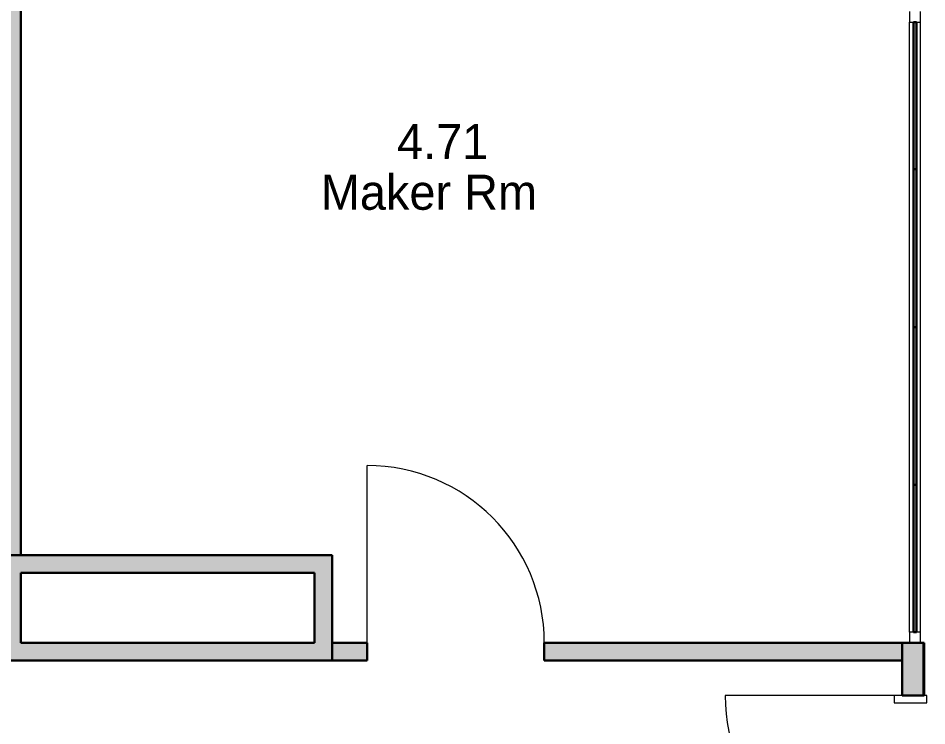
# Model space of a CAD drawing. Header units: millimetres. Extents: x 79795 to 317870, y -36033 to 97293.
# Drawn here: x 180636 to 185819, y 14734 to 18770 of the extents above; entities that cross this region are included whole.
import ezdxf

# ---------------------------------------------------------------- set-up
doc = ezdxf.new("R2010")
doc.units = ezdxf.units.MM
doc.header["$MEASUREMENT"] = 0
for name, color, linetype, lineweight in [('A-AREA-IDEN', 7, 'CONTINUOUS', 9), ('CSM-STL-XX-ZZ-M3-A-XXXX-00001_detached _19_04_21__rvt-1-Level 4$0$A-DOOR', 4, 'CONTINUOUS', 9), ('CSM-STL-XX-ZZ-M3-A-XXXX-00001_detached _19_04_21__rvt-1-Level 4$0$A-DOOR-FRAM', 31, 'CONTINUOUS', 18), ('CSM-STL-XX-ZZ-M3-A-XXXX-00001_detached _19_04_21__rvt-1-Level 4$0$A-GLAZ-CURT', 7, 'CONTINUOUS', 9), ('CSM-STL-XX-ZZ-M3-A-XXXX-00001_detached _19_04_21__rvt-1-Level 4$0$A-GLAZ-CWMG', 7, 'CONTINUOUS', 9), ('CSM-STL-XX-ZZ-M3-A-XXXX-00001_detached _19_04_21__rvt-1-Level 4$0$A-WALL-PATT', 7, 'CONTINUOUS', 9), ('CSM-STL-XX-ZZ-M3-A-XXXX-00001_detached _19_04_21__rvt-1-Level 4$0$I-WALL', 7, 'CONTINUOUS', 9)]:
    doc.layers.add(name, color=color, linetype=linetype, lineweight=lineweight)
doc.styles.add('Century Gothic', font='GOTHIC.TTF', dxfattribs={"height": 200})

msp = doc.modelspace()

# ---------------------------------------------------------------- hatches: boundary and pattern name
at = {"layer": 'CSM-STL-XX-ZZ-M3-A-XXXX-00001_detached _19_04_21__rvt-1-Level 4$0$A-GLAZ-CURT'}
for points in [[(185759.6, 17908.3), (185759.6, 18748.3), (185742.1, 18748.3), (185742.1, 17908.3)], [(185759.6, 17008.3), (185759.6, 17908.3), (185742.1, 17908.3), (185742.1, 17008.3)], [(185759.6, 16108.3), (185759.6, 17008.3), (185742.1, 17008.3), (185742.1, 16108.3)], [(185759.6, 15268.3), (185759.6, 16108.3), (185742.1, 16108.3), (185742.1, 15268.3)]]:
    msp.add_hatch(color=256, dxfattribs=at).paths.add_polyline_path(points, flags=0)
at = {"layer": 'CSM-STL-XX-ZZ-M3-A-XXXX-00001_detached _19_04_21__rvt-1-Level 4$0$A-WALL-PATT'}
for points in [[(180650.8, 15707.3), (180650.8, 19405.3), (180548.8, 19405.3), (180548.8, 15707.3)], [(180650.8, 15107.3), (180650.8, 15707.3), (180549.8, 15707.3), (180549.8, 15107.3)], [(182325.8, 15606.3), (182426.8, 15606.3), (182426.8, 15707.3), (180650.8, 15707.3), (180650.8, 15606.3)], [(182426.8, 15208.3), (182426.8, 15606.3), (182325.8, 15606.3), (182325.8, 15208.3)], [(180650.8, 15107.3), (182426.8, 15107.3), (182426.8, 15208.3), (180650.8, 15208.3)]]:
    msp.add_hatch(color=256, dxfattribs=at).paths.add_polyline_path(points, flags=0)
h = msp.add_hatch(color=256, dxfattribs=at)
h.paths.add_polyline_path([(185678.8, 15106.3), (185678.8, 15208.3), (183636.8, 15208.3), (183636.8, 15106.3), (185496.1, 15106.3)], flags=0)
h.paths.add_polyline_path([(182626.8, 15106.3), (182626.8, 15208.3), (182426.8, 15208.3), (182426.8, 15106.3)], flags=0)
h = msp.add_hatch(color=256, dxfattribs=at)
h.paths.add_polyline_path([(185678.8, 13505.3), (185800.8, 13505.3), (185800.8, 13896.3), (185678.8, 13896.3), (185678.8, 13607.3)], flags=0)
h.paths.add_polyline_path([(185800.8, 14906.3), (185800.8, 15208.3), (185678.8, 15208.3), (185678.8, 14906.3)], flags=0)

# ---------------------------------------------------------------- linework, layer by layer
at = {"layer": 'CSM-STL-XX-ZZ-M3-A-XXXX-00001_detached _19_04_21__rvt-1-Level 4$0$A-DOOR'}
for p, q in [((182626.8, 15208.3), (182626.8, 16218.3)), ((185678.8, 14906.3), (184668.8, 14906.3))]:
    msp.add_line(p, q, dxfattribs=at)
for centre, start, end in [((182626.8, 15208.3), 0, 90), ((185678.8, 14906.3), 180, 270)]:
    msp.add_arc(centre, 1010, start, end, dxfattribs=at)
at = {"layer": 'CSM-STL-XX-ZZ-M3-A-XXXX-00001_detached _19_04_21__rvt-1-Level 4$0$A-DOOR-FRAM', "lineweight": 20}
for p, q in [((185678.8, 14906.3), (185632.8, 14906.3)), ((185632.8, 14906.3), (185632.8, 14866.3)), ((185818.8, 14906.3), (185800.8, 14906.3)), ((185818.8, 14866.3), (185818.8, 14906.3)), ((185632.8, 14866.3), (185818.8, 14866.3))]:
    msp.add_line(p, q, dxfattribs=at)
at = {"layer": 'CSM-STL-XX-ZZ-M3-A-XXXX-00001_detached _19_04_21__rvt-1-Level 4$0$A-GLAZ-CURT', "lineweight": 30}
for p, q in [((185759.6, 18748.3), (185742.1, 18748.3)), ((185742.1, 18748.3), (185742.1, 17908.3)), ((185759.6, 17908.3), (185759.6, 18748.3)), ((185742.1, 17908.3), (185759.6, 17908.3)), ((185759.6, 17908.3), (185742.1, 17908.3)), ((185742.1, 17908.3), (185742.1, 17008.3)), ((185759.6, 17008.3), (185759.6, 17908.3)), ((185742.1, 17008.3), (185759.6, 17008.3)), ((185759.6, 17008.3), (185742.1, 17008.3)), ((185742.1, 17008.3), (185742.1, 16108.3)), ((185759.6, 16108.3), (185759.6, 17008.3)), ((185742.1, 16108.3), (185759.6, 16108.3)), ((185759.6, 16108.3), (185742.1, 16108.3)), ((185742.1, 16108.3), (185742.1, 15268.3)), ((185759.6, 15268.3), (185759.6, 16108.3)), ((185742.1, 15268.3), (185759.6, 15268.3))]:
    msp.add_line(p, q, dxfattribs=at)
at = {"layer": 'CSM-STL-XX-ZZ-M3-A-XXXX-00001_detached _19_04_21__rvt-1-Level 4$0$A-GLAZ-CWMG', "lineweight": 20}
for p, q in [((185719.3, 18808.3), (185719.3, 18748.3)), ((185782.3, 18748.3), (185782.3, 18808.3)), ((185719.3, 18748.3), (185782.3, 18748.3))]:
    msp.add_line(p, q, dxfattribs=at)
at = {"layer": 'CSM-STL-XX-ZZ-M3-A-XXXX-00001_detached _19_04_21__rvt-1-Level 4$0$A-GLAZ-CWMG'}
for p, q in [((185719.3, 17908.3), (185719.3, 18748.3)), ((185782.3, 17908.3), (185782.3, 18748.3)), ((185719.3, 17008.3), (185719.3, 17908.3)), ((185782.3, 17008.3), (185782.3, 17908.3)), ((185719.3, 16108.3), (185719.3, 17008.3)), ((185782.3, 16108.3), (185782.3, 17008.3)), ((185719.3, 15268.3), (185719.3, 16108.3)), ((185782.3, 15268.3), (185782.3, 16108.3))]:
    msp.add_line(p, q, dxfattribs=at)
at = {"layer": 'CSM-STL-XX-ZZ-M3-A-XXXX-00001_detached _19_04_21__rvt-1-Level 4$0$A-GLAZ-CWMG', "lineweight": 20, "extrusion": (0, 0, -1)}
for p, q in [((185719.3, 15268.3), (185719.3, 15208.3)), ((185782.3, 15268.3), (185719.3, 15268.3)), ((185782.3, 15208.3), (185782.3, 15268.3)), ((185719.3, 15208.3), (185782.3, 15208.3))]:
    msp.add_line(p, q, dxfattribs=at)
at = {"layer": 'CSM-STL-XX-ZZ-M3-A-XXXX-00001_detached _19_04_21__rvt-1-Level 4$0$I-WALL', "lineweight": 30}
for p, q in [((180650.8, 15707.3), (180650.8, 19405.3)), ((180548.8, 15707.3), (180650.8, 15707.3)), ((180650.8, 15707.3), (180549.8, 15707.3)), ((182426.8, 15707.3), (180650.8, 15707.3)), ((182426.8, 15606.3), (182426.8, 15707.3)), ((180650.8, 15606.3), (182325.8, 15606.3)), ((180650.8, 15208.3), (180650.8, 15606.3)), ((182325.8, 15606.3), (182325.8, 15208.3)), ((182426.8, 15208.3), (182426.8, 15606.3)), ((182325.8, 15208.3), (180650.8, 15208.3)), ((182426.8, 15107.3), (182426.8, 15208.3)), ((182626.8, 15208.3), (182426.8, 15208.3)), ((182426.8, 15208.3), (182426.8, 15106.3)), ((182626.8, 15106.3), (182626.8, 15208.3)), ((185678.8, 15208.3), (183636.8, 15208.3)), ((183636.8, 15208.3), (183636.8, 15106.3)), ((185678.8, 15106.3), (185678.8, 15208.3)), ((185678.8, 15208.3), (185678.8, 14906.3)), ((185800.8, 15208.3), (185678.8, 15208.3)), ((185800.8, 14906.3), (185800.8, 15208.3)), ((185800.8, 15208.3), (185800.8, 14906.3)), ((185802.8, 15208.3), (185800.8, 15208.3)), ((185802.8, 14906.3), (185802.8, 15208.3)), ((180549.8, 15107.3), (180650.8, 15107.3)), ((180650.8, 15107.3), (182426.8, 15107.3)), ((182426.8, 15106.3), (182626.8, 15106.3)), ((183636.8, 15106.3), (185678.8, 15106.3)), ((185678.8, 14906.3), (185800.8, 14906.3)), ((185800.8, 14906.3), (185802.8, 14906.3))]:
    msp.add_line(p, q, dxfattribs=at)

# ---------------------------------------------------------------- texts
at = {"layer": 'A-AREA-IDEN', "style": 'Century Gothic'}
for s, p in [('4.71', (182797, 17966.6)), ('Maker Rm', (182362.3, 17677.6))]:
    msp.add_text(s, height=200, dxfattribs=at).set_placement(p)

doc.saveas('drawing.dxf')
